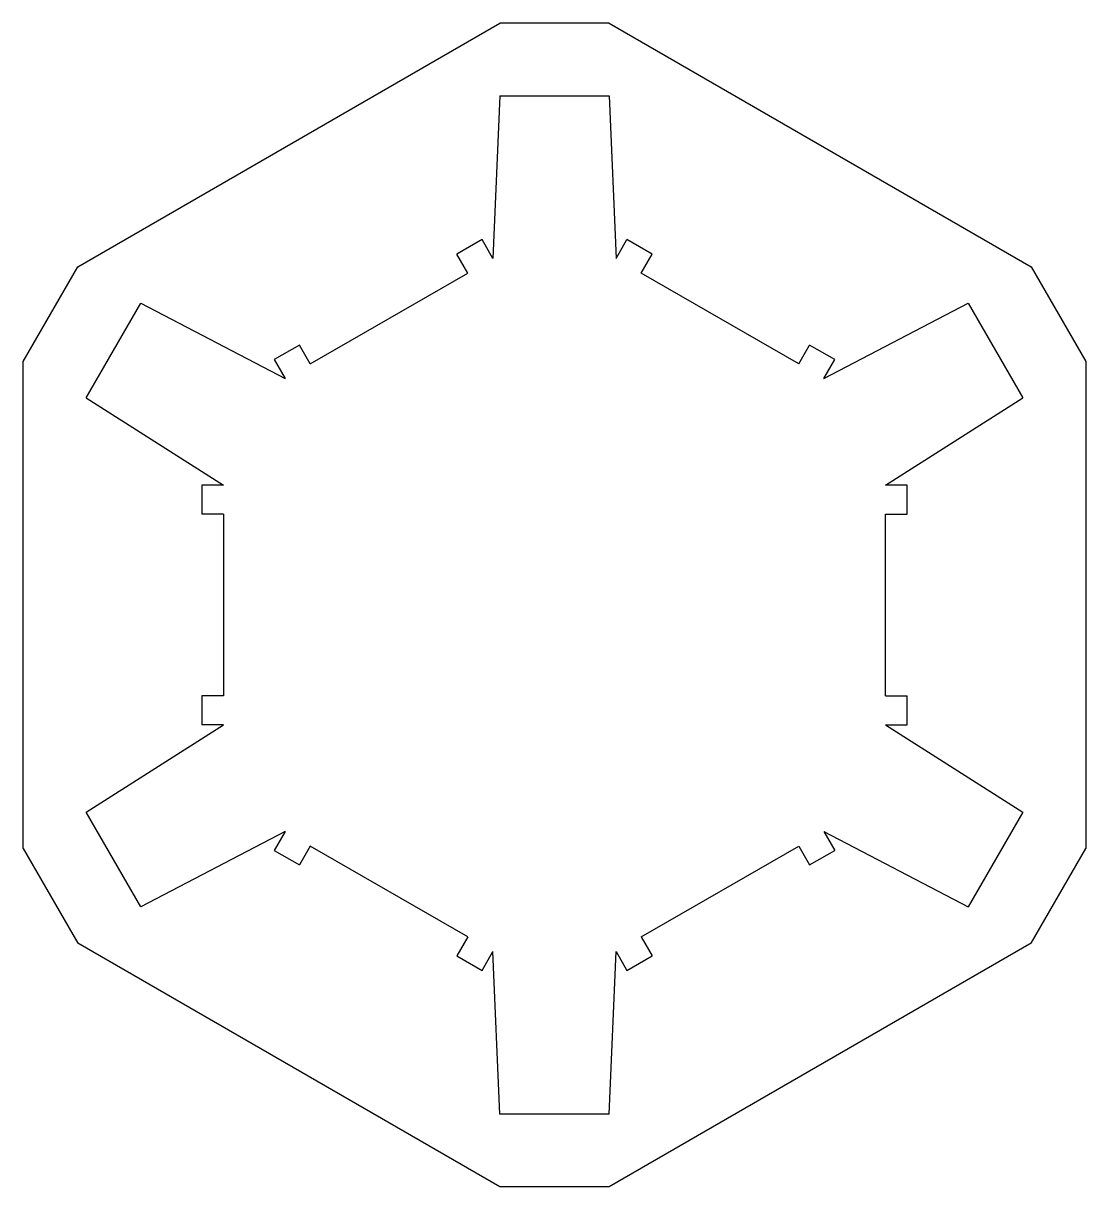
# Model space of a CAD drawing. Extents: x -73 to 73, y -80 to 80.
import ezdxf

# ---------------------------------------------------------------- set-up
doc = ezdxf.new("R2010")
doc.units = 0
doc.layers.add('VISIBLE', color=7, linetype='CONTINUOUS')

msp = doc.modelspace()

# ---------------------------------------------------------------- linework, layer by layer
at = {"layer": 'VISIBLE'}
for p, q in [((-65.53, 46.5), (-7.5, 80)), ((7.5, 80), (-7.5, 80)), ((7.5, 80), (65.53, 46.5)), ((-7.5, 70), (-8.46, 47.65)), ((-7.5, 70), (7.5, 70)), ((7.5, 70), (8.46, 47.65)), ((-9.96, 50.25), (-13.42, 48.25)), ((-8.46, 47.65), (-9.96, 50.25)), ((8.46, 47.65), (9.96, 50.25)), ((13.42, 48.25), (9.96, 50.25)), ((-11.92, 45.65), (-13.42, 48.25)), ((11.92, 45.65), (13.42, 48.25)), ((-73.03, 33.5), (-65.53, 46.5)), ((65.53, 46.5), (73.03, 33.5)), ((-33.58, 33.15), (-11.92, 45.65)), ((33.58, 33.15), (11.92, 45.65)), ((-64.37, 28.5), (-56.87, 41.5)), ((-56.87, 41.5), (-37.04, 31.15)), ((37.04, 31.15), (56.87, 41.5)), ((56.87, 41.5), (64.37, 28.5)), ((-35.08, 35.75), (-38.54, 33.75)), ((-33.58, 33.15), (-35.08, 35.75)), ((33.58, 33.15), (35.08, 35.75)), ((38.54, 33.75), (35.08, 35.75)), ((-38.54, 33.75), (-37.04, 31.15)), ((37.04, 31.15), (38.54, 33.75)), ((-73.03, -33.5), (-73.03, 33.5)), ((73.03, 33.5), (73.03, -33.5)), ((-64.37, 28.5), (-45.5, 16.5)), ((45.5, 16.5), (64.37, 28.5)), ((-48.5, 16.5), (-48.5, 12.5)), ((-45.5, 16.5), (-48.5, 16.5)), ((48.5, 16.5), (45.5, 16.5)), ((48.5, 12.5), (48.5, 16.5)), ((-45.5, 12.5), (-48.5, 12.5)), ((-45.5, 12.5), (-45.5, -12.5)), ((45.5, 12.5), (48.5, 12.5)), ((45.5, -12.5), (45.5, 12.5)), ((-48.5, -12.5), (-48.5, -16.5)), ((-45.5, -12.5), (-48.5, -12.5)), ((45.5, -12.5), (48.5, -12.5)), ((48.5, -16.5), (48.5, -12.5)), ((-64.37, -28.5), (-45.5, -16.5)), ((-45.5, -16.5), (-48.5, -16.5)), ((45.5, -16.5), (48.5, -16.5)), ((45.5, -16.5), (64.37, -28.5)), ((-56.87, -41.5), (-64.37, -28.5)), ((64.37, -28.5), (56.87, -41.5)), ((-37.04, -31.15), (-56.87, -41.5)), ((-37.04, -31.15), (-38.54, -33.75)), ((37.04, -31.15), (56.87, -41.5)), ((37.04, -31.15), (38.54, -33.75)), ((-73.03, -33.5), (-65.53, -46.5)), ((-33.58, -33.15), (-35.08, -35.75)), ((-11.92, -45.65), (-33.58, -33.15)), ((11.92, -45.65), (33.58, -33.15)), ((33.58, -33.15), (35.08, -35.75)), ((65.53, -46.5), (73.03, -33.5)), ((-38.54, -33.75), (-35.08, -35.75)), ((35.08, -35.75), (38.54, -33.75)), ((-11.92, -45.65), (-13.42, -48.25)), ((11.92, -45.65), (13.42, -48.25)), ((-7.5, -80), (-65.53, -46.5)), ((-9.96, -50.25), (-8.46, -47.65)), ((-7.5, -70), (-8.46, -47.65)), ((65.53, -46.5), (7.5, -80)), ((7.5, -70), (8.46, -47.65)), ((8.46, -47.65), (9.96, -50.25)), ((-13.42, -48.25), (-9.96, -50.25)), ((9.96, -50.25), (13.42, -48.25)), ((7.5, -70), (-7.5, -70)), ((7.5, -80), (-7.5, -80))]:
    msp.add_line(p, q, dxfattribs=at)

doc.saveas('drawing.dxf')
